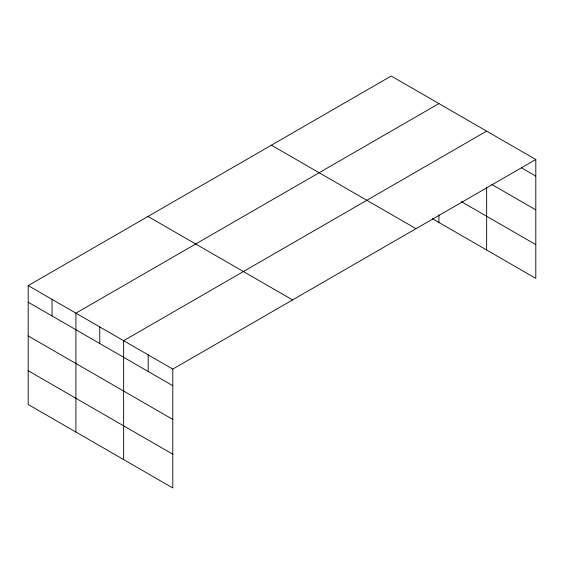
<?xml version="1.0" encoding="UTF-8"?>
<svg xmlns="http://www.w3.org/2000/svg" width="564" height="564" viewBox="0 0 564 564"><rect width="100%" height="100%" fill="white"/><g stroke="black" fill="none" stroke-linecap="round" stroke-linejoin="round"><path stroke-width="0.85" d="M535.8 159.506L172.795 369.089L172.795 487.973L28.2 404.494L28.2 285.61L391.204 76.027L535.8 159.506L535.8 278.39L432.214 218.585M438.919 103.579L75.914 313.154L75.914 432.038M486.64 131.123L123.629 340.705L123.629 459.589M521.651 167.938L535.8 176.109M491.85 184.491L535.8 209.864M461.289 201.616L535.8 244.635M271.411 145.188L416.006 228.674M147.994 216.449L292.589 299.928M28.2 285.61L172.795 369.089M28.2 302.205L172.795 385.684M28.2 335.961L172.795 419.44M28.2 370.738L172.795 454.217M486.64 187.565L486.64 250.007M438.919 214.863L438.919 222.463M148.212 354.897L148.212 371.493M99.772 326.93L99.772 343.532M52.057 299.385L52.057 315.981"/></g></svg>
